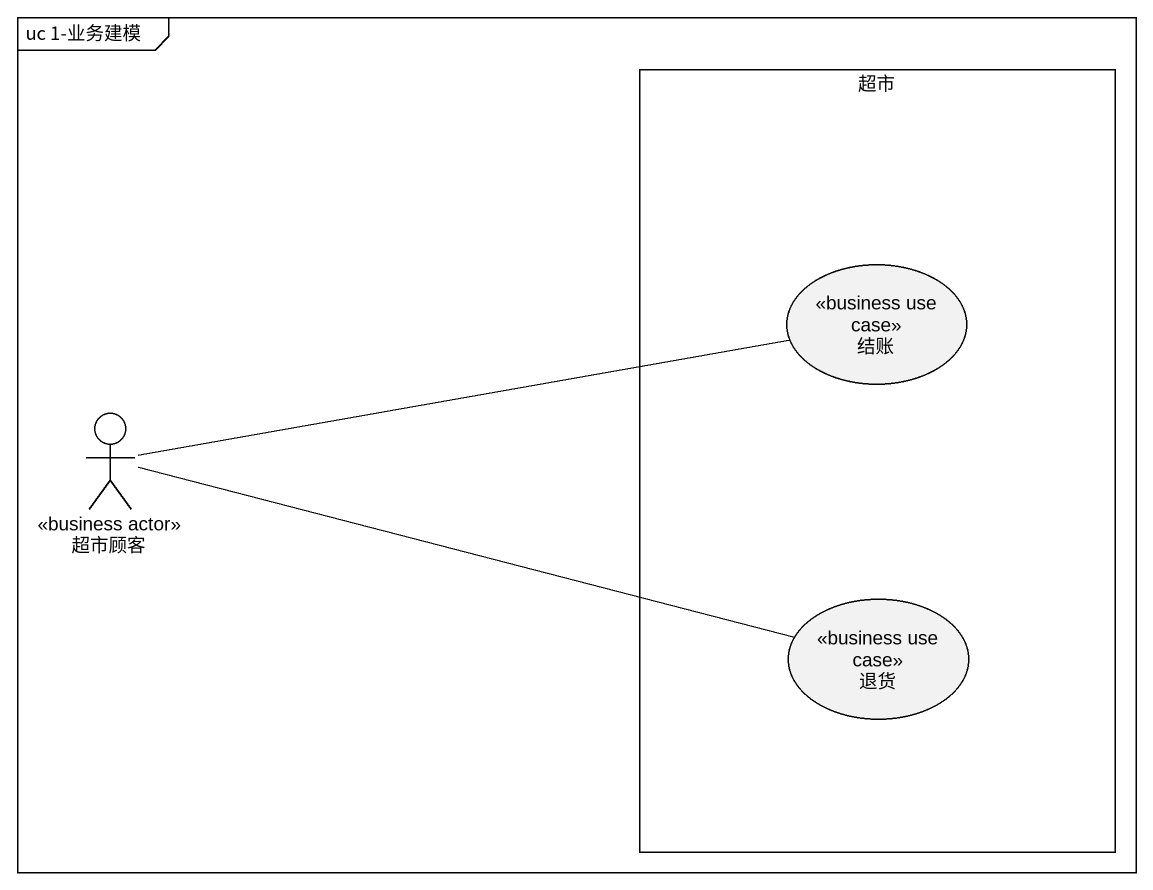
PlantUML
@startuml
mainframe uc 1-业务建模
rectangle 超市 {
  usecase 结账 <<business use case>>
  usecase 退货 <<business use case>>
}
actor 超市顾客 <<business actor>>
超市顾客 -right- 结账
超市顾客 -right- 退货
@enduml
